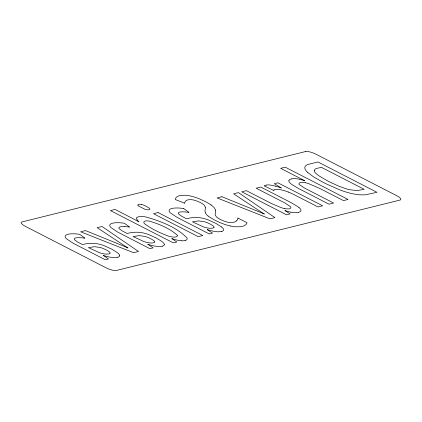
<?xml version="1.0" encoding="UTF-8"?>
<svg xmlns="http://www.w3.org/2000/svg" width="422" height="422" viewBox="0 0 422 422"><rect width="100%" height="100%" fill="white"/><g stroke="black" fill="none" stroke-linecap="round" stroke-linejoin="round"><path stroke-width="0.63" d="M288.843 180.801L289.481 179.661L291.354 178.87M274.189 189.932L274.901 189.668A20.414 5.317 21.8 0 1 275.133 189.605A16.922 4.41 21.8 0 1 278.304 189.441A13.931 3.629 21.8 0 1 282.787 190.243A14.005 3.65 21.8 0 1 288.316 192.063M185.158 240.519L186.635 239.875L187.136 239.174A17.777 4.631 21.8 0 0 187.004 237.961C176.66 227.152 160.355 221.096 146.128 217.013A18.046 4.7 21.8 0 0 142.952 216.539L138.706 216.734A21.427 5.581 21.8 0 0 136.675 217.884M298.565 212.371L300.401 211.586L301.023 210.451A14.227 3.708 21.8 0 0 299.003 207.571M266.097 185.11L264.615 185.664A20.251 5.275 21.8 0 0 264.23 185.912L273.546 190.369M127.819 247.92L127.971 247.883A40.412 10.529 21.8 0 1 126.495 247.023L97.16 227.69L102.034 226.482L138.495 251.486L133.568 252.709L80.634 231.794L85.481 230.586L123.915 246.184A40.433 10.534 21.8 0 1 127.819 247.92M103.205 255.415L108.507 258.929L105.242 259.741L73.27 243.294L66.391 238.725A12.918 3.365 21.8 0 1 65.552 237.75C64.228 236.246 65.964 234.6 67.515 234.416A41.229 10.74 21.8 0 1 73.296 233.783A41.251 10.745 21.8 0 1 79.726 234.331L84.964 238.161A54.723 14.253 21.8 0 0 79.61 237.676A26.28 6.847 21.8 0 0 75.491 237.961L74.467 238.425L74.235 239.121A7.86 2.047 21.8 0 0 74.525 239.707L77.142 241.737L82.443 244.57C88.467 242.972 94.908 242.777 100.9 244.612A12.771 3.329 21.8 0 1 104.06 245.641L111.851 249.18L117.522 252.752A13.615 3.545 21.8 0 1 119.642 255.674M147.848 244.333L153.149 247.846L149.884 248.658L117.907 232.211L111.033 227.648A12.918 3.365 21.8 0 1 110.195 226.672C108.865 225.163 110.606 223.518 112.157 223.333A41.229 10.74 21.8 0 1 117.938 222.705A41.251 10.745 21.8 0 1 124.369 223.254L129.607 227.083A54.723 14.253 21.8 0 0 124.253 226.593M221.624 231.467L217.974 231.847L213.094 231.182A27.799 7.243 21.8 0 1 207.191 229.589L212.503 233.118L209.233 233.925L177.261 217.478L170.388 212.915A12.918 3.365 21.8 0 1 169.544 211.939C168.22 210.436 169.96 208.784 171.511 208.6A41.229 10.74 21.8 0 1 177.293 207.972A41.251 10.745 21.8 0 1 183.718 208.521M162.27 246.2L158.619 246.58L153.74 245.915A27.799 7.243 21.8 0 1 147.842 244.322M117.627 257.278L113.982 257.657L109.103 256.998A27.799 7.243 21.8 0 1 103.2 255.405M305.196 182.684C303.344 182.494 299.499 181.497 298.866 183.823A7.622 1.983 21.8 0 0 299.478 184.715L305.011 188.333L333.633 203.051L329.039 204.19L298.496 188.492L292.198 184.725A15.493 4.035 21.8 0 1 291.159 183.934L290.858 183.686A14.332 3.735 21.8 0 1 288.833 180.801M230.75 226.06L234.131 226.625A25.526 6.652 21.8 0 0 235.745 226.783C239.369 226.778 245.694 227.12 247.055 222.753L237.929 218.068M184.609 203.182L175.33 199.548A53.446 13.921 21.8 0 1 176.48 197.169A45.365 11.816 21.8 0 1 179.772 195.634L184.672 195.212A24.281 6.325 21.8 0 1 187.115 195.423L189.188 195.75A17.392 4.531 21.8 0 1 195.344 197.343A15.883 4.136 21.8 0 1 199.532 198.894L205.071 201.458A19.961 5.201 21.8 0 1 211.074 204.955M183.744 208.537L188.961 212.35A54.723 14.253 21.8 0 0 183.602 211.865A26.28 6.847 21.8 0 0 179.487 212.15L178.459 212.614L178.232 213.305A7.86 2.047 21.8 0 0 178.517 213.896L181.133 215.922L186.434 218.76C192.464 217.156 198.899 216.961 204.897 218.802A12.771 3.329 21.8 0 1 208.057 219.83L215.848 223.37L221.518 226.941M307.896 172.624L313.678 176.955L322.492 181.998A60.019 15.635 21.8 0 0 326.132 183.85L339.974 189.932A29.672 7.728 21.8 0 0 344.21 191.43L345.238 191.762A27.783 7.237 21.8 0 0 353.894 194.009L359.876 194.837L365.12 194.869L376.962 192.295L317.93 161.969L309.126 164.153C307.005 164.522 303.93 166.104 304.932 168.726A27.762 7.232 21.8 0 0 307.896 172.624M205.345 207.735L205.166 209.523A61.902 16.126 21.8 0 0 205.329 212.683M119.684 255.69A20.145 5.249 21.8 0 1 117.585 257.256M164.285 244.591A13.615 3.545 21.8 0 0 162.169 241.674L156.493 238.098L148.702 234.563A12.771 3.329 21.8 0 0 145.543 233.535C139.545 231.694 133.109 231.889 127.085 233.493L121.779 230.655L119.168 228.629A7.86 2.047 21.8 0 1 118.877 228.038L119.104 227.347L120.133 226.878A26.28 6.847 21.8 0 1 124.247 226.593M164.327 244.607A20.145 5.249 21.8 0 1 162.222 246.174M137.066 219.693A20.003 5.212 21.8 0 0 138.97 221.83L133.188 218.781A42.021 10.946 21.8 0 0 131.115 217.694L115.048 209.439L110.427 210.583L173.257 242.856L176.86 241.964L171.78 238.578A17.877 4.658 21.8 0 0 176.744 240.002A17.244 4.494 21.8 0 0 181.328 240.746M137.029 219.683A17.102 4.457 21.8 0 1 136.765 217.921M185.1 240.487A21.005 5.47 21.8 0 1 181.397 240.788M221.524 226.941A13.615 3.545 21.8 0 1 223.639 229.858A20.145 5.249 21.8 0 1 221.576 231.441M230.744 226.055A17.55 4.573 21.8 0 1 220.205 222.689L215.668 220.579A26.407 6.879 21.8 0 1 213.891 219.662L209.075 216.755A13.509 3.518 21.8 0 1 208.162 216.059M237.955 218.074A76.656 19.971 21.8 0 1 236.858 220.484M215.463 210.172A55.883 14.559 21.8 0 1 215.431 212.203L215.199 213.854A65.6 17.091 21.8 0 0 215.231 214.735A23.859 6.214 21.8 0 0 215.32 215.151L216.502 216.955A8.013 2.089 21.8 0 0 219.044 218.749L219.936 219.24A9.421 2.453 21.8 0 0 225.153 221.492A8.213 2.142 21.8 0 0 228.08 222.236L229.209 222.415A12.85 3.35 21.8 0 0 230.301 222.521L233.772 222.236A39.067 10.175 21.8 0 0 236.884 220.495M211.011 204.95A17.808 4.642 21.8 0 1 214.244 207.803A26.829 6.989 21.8 0 1 215.452 210.167M184.625 203.188A65.811 17.144 21.8 0 1 185.627 201.109A32.874 8.567 21.8 0 1 188.128 199.817C192.226 199.02 196.341 200.645 199.986 202.381A11.747 3.059 21.8 0 1 200.898 202.855L201.748 203.33A7.955 2.073 21.8 0 1 204.016 204.913L205.292 207.033A61.179 15.936 21.8 0 1 205.345 207.735M208.104 216.048A19.47 5.075 21.8 0 1 205.435 212.72M298.992 207.571A15.746 4.104 21.8 0 0 297.647 206.532L291.375 202.787L260.801 187.073L256.186 188.217L284.85 202.95L290.368 206.558A7.517 1.957 21.8 0 1 290.98 207.445C290.531 209.586 287.05 208.811 285.393 208.726A9.659 2.516 21.8 0 1 284.655 208.595M298.449 212.313A21.949 5.718 21.8 0 1 290.568 212.15M290.494 212.087A15.181 3.956 21.8 0 1 284.929 210.552L290.067 213.864L286.448 214.761L241.748 191.799L246.364 190.654L271.668 203.61L280.957 207.577A10.408 2.711 21.8 0 0 284.655 208.595M266.118 185.121A15.899 4.141 21.8 0 1 269.996 185.031A18.879 4.916 21.8 0 1 275.387 186.123M273.53 190.359A14.712 3.835 21.8 0 1 274.205 189.937M288.326 192.036A18.779 4.89 21.8 0 1 294.598 194.927L318.003 206.928L322.619 205.783L277.919 182.821L274.321 183.718L281.353 187.969A23.722 6.177 21.8 0 0 275.387 186.128M299.282 179.213A15.788 4.114 21.8 0 1 304.832 180.79L280.641 168.336L285.24 167.191L348.071 199.464L343.471 200.608L321.263 189.198A50.265 13.093 21.8 0 0 319.422 188.265L308.466 183.559A10.492 2.732 21.8 0 0 305.196 182.679M291.465 178.928A20.346 5.301 21.8 0 1 299.214 179.155M141.644 204.47A7.38 1.92 21.8 0 0 138.954 204.301A9.833 2.558 21.8 0 0 138.522 204.38A7.559 1.968 21.8 0 0 137.947 205.387M141.671 204.491A3.925 1.023 21.8 0 1 142.689 204.765L146.46 206.379L149.356 208.188A4.035 1.05 21.8 0 1 149.726 208.626A7.032 1.83 21.8 0 1 149.409 209.57L149.319 209.623A9.664 2.516 21.8 0 1 148.934 209.729A7.475 1.946 21.8 0 1 146.07 209.56A4.12 1.071 21.8 0 1 144.735 209.175L138.479 205.968A4.014 1.044 21.8 0 1 137.989 205.403M177.398 235.824C176.211 237.955 172.746 236.953 170.731 236.721A8.667 2.258 21.8 0 1 168.478 236.109C160.128 233.039 151.915 229.157 144.746 223.86A8.772 2.284 21.8 0 1 143.881 222.832C143.216 220.875 146.36 220.769 147.626 220.901A9.759 2.543 21.8 0 1 150.158 221.318C159.701 224.319 169.48 228.349 177.061 234.98A9.859 2.569 21.8 0 1 177.398 235.824M314.284 170.324L314.3 170.957A17.571 4.579 21.8 0 0 316.41 173.843L317.144 174.465A21.058 5.486 21.8 0 0 318.937 175.81L327.076 180.621A51.764 13.483 21.8 0 0 330.173 182.214L338.924 186.229L346.615 188.956A18.025 4.695 21.8 0 0 349.59 189.726L357.313 190.58L364.154 189.288L321.269 167.265C319.317 168.336 315.281 167.676 314.284 170.324M110.063 253.105L108.913 253.938L106.027 254.118A13.224 3.445 21.8 0 1 102.15 253.48A10.249 2.669 21.8 0 1 99.302 252.651L88.441 247.635L94.639 246.696L100.489 247.55A8.013 2.089 21.8 0 1 103.242 248.521L105.584 249.576A12.032 3.133 21.8 0 1 106.84 250.23L109.119 251.676A5.439 1.414 21.8 0 1 109.926 252.53A7.844 2.041 21.8 0 1 110.063 253.105M154.705 242.028L153.555 242.856L150.67 243.035A13.224 3.445 21.8 0 1 146.787 242.397A10.249 2.669 21.8 0 1 143.944 241.569L133.078 236.557L139.281 235.613L145.131 236.473A8.013 2.089 21.8 0 1 147.885 237.438L150.227 238.493A12.032 3.133 21.8 0 1 151.482 239.147L153.761 240.593A5.439 1.414 21.8 0 1 154.568 241.453A7.844 2.041 21.8 0 1 154.705 242.022M214.059 227.294L212.91 228.123L210.024 228.307A13.224 3.445 21.8 0 1 206.142 227.664A10.249 2.669 21.8 0 1 203.298 226.836L192.432 221.824L198.635 220.88L204.485 221.74A8.013 2.089 21.8 0 1 207.239 222.705L209.576 223.765A12.032 3.133 21.8 0 1 210.836 224.414L213.115 225.86A5.439 1.414 21.8 0 1 213.922 226.719A7.844 2.041 21.8 0 1 214.059 227.294M305.655 151.524L21.886 221.961A8.435 2.194 21.8 0 0 25.542 226.45L105.827 267.69A8.435 2.194 21.8 0 0 116.345 270.476L400.114 200.039A8.435 2.194 21.8 0 0 396.458 195.55L316.173 154.31A8.435 2.194 21.8 0 0 305.655 151.524M158.097 212.561L153.502 213.706L198.203 236.663L202.797 235.523L158.097 212.561M221.914 196.726L217.061 197.929L269.996 218.844L274.928 217.62L238.462 192.617L233.593 193.825L262.922 213.157A40.412 10.529 21.8 0 0 264.404 214.017L264.246 214.059A40.433 10.534 21.8 0 0 260.342 212.319L221.914 196.726"/></g></svg>
